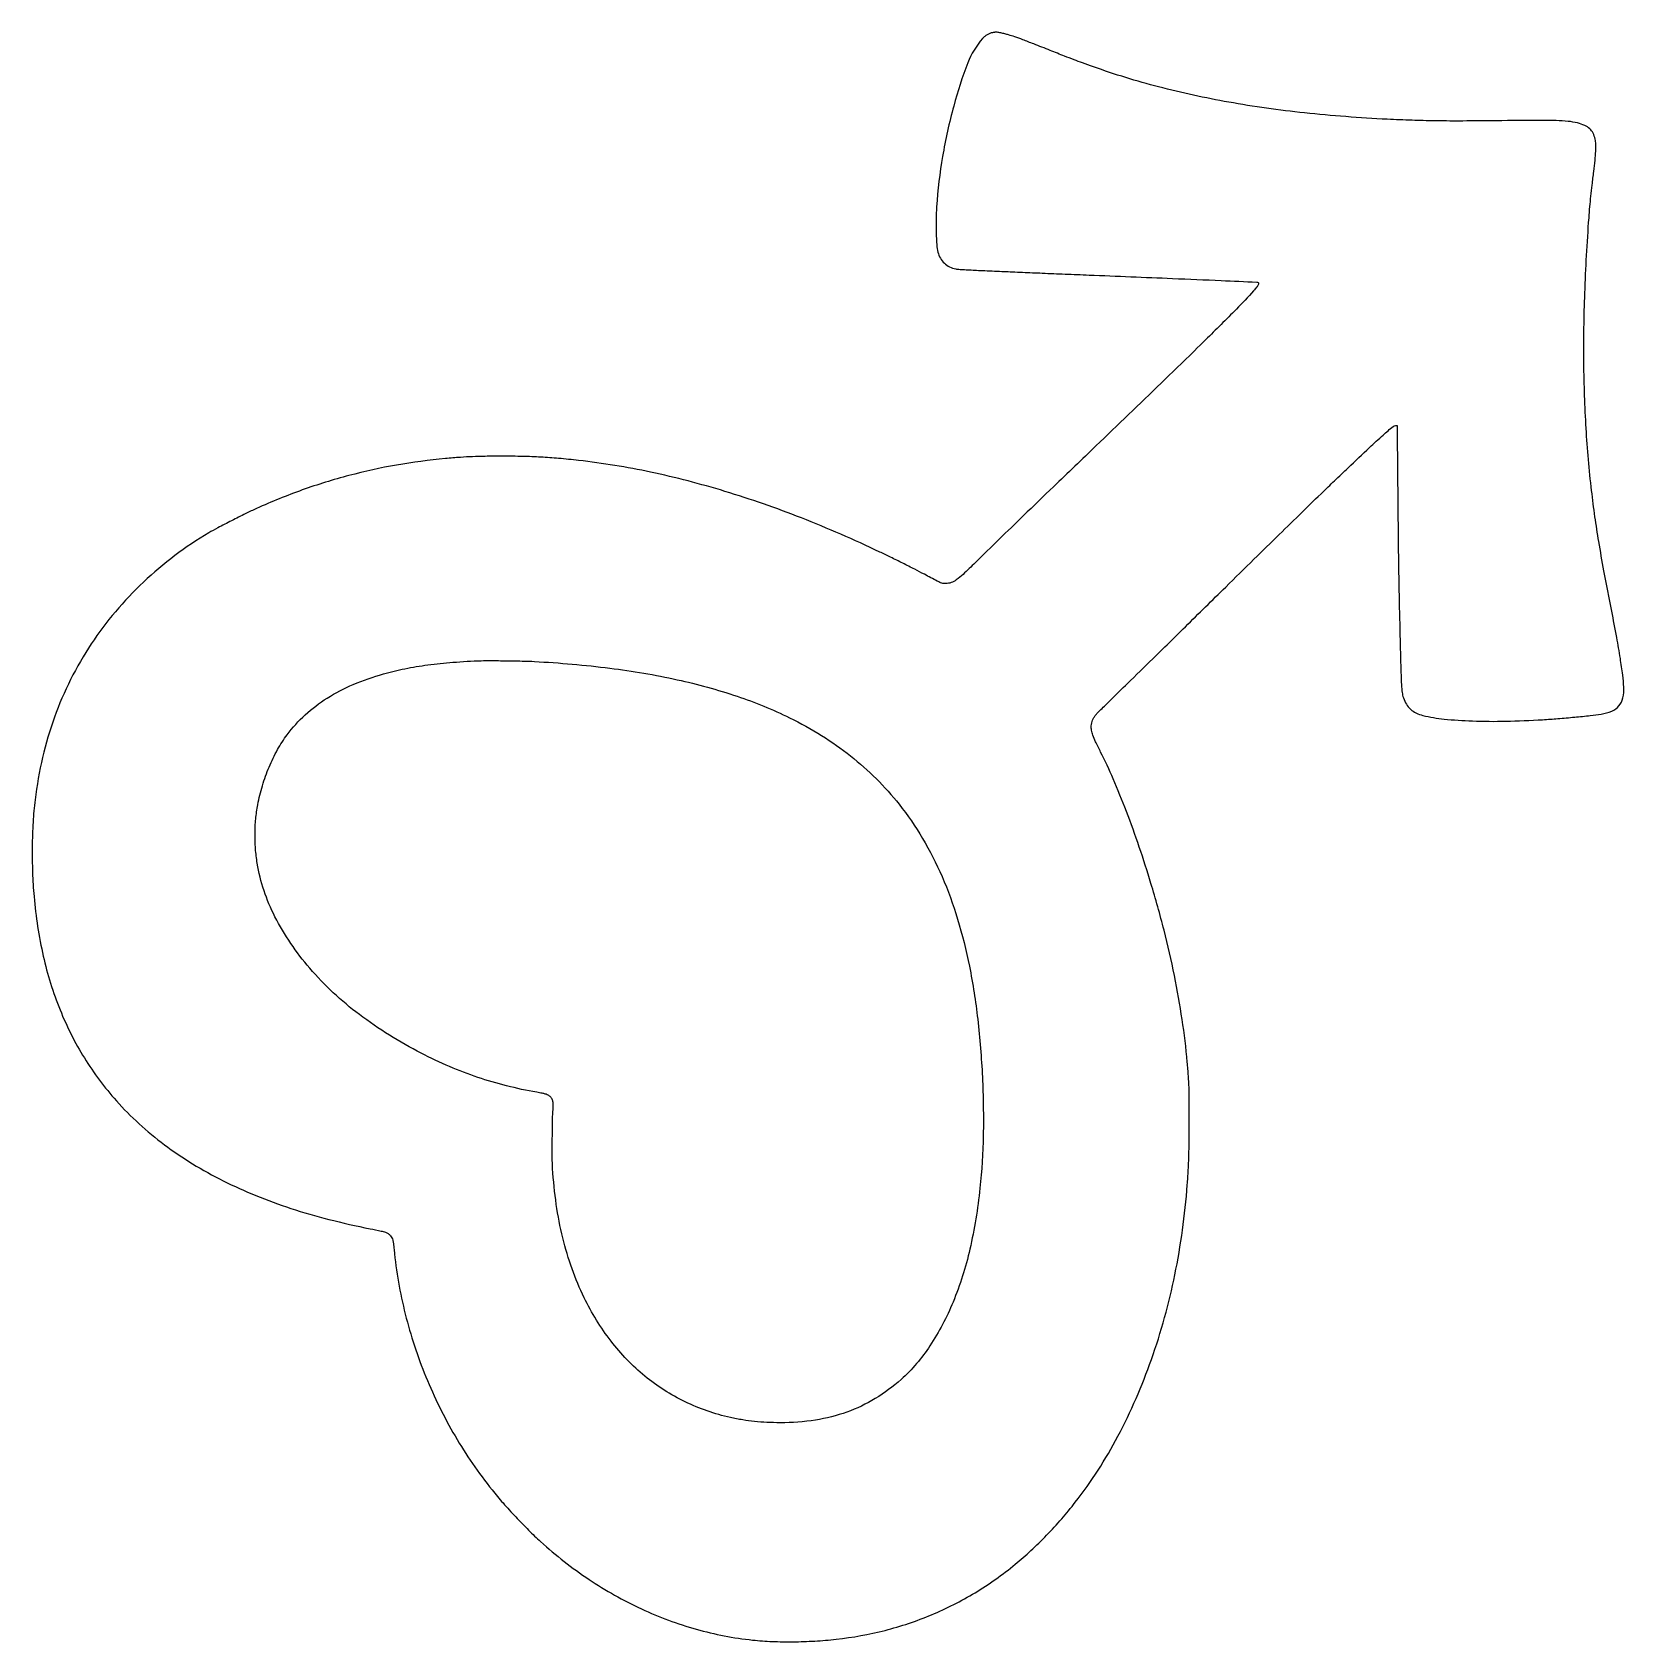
# Model space of a CAD drawing. Extents: x 450 to 3456, y 103 to 3142.
import ezdxf

# ---------------------------------------------------------------- set-up
doc = ezdxf.new("R2010")
doc.units = 0

msp = doc.modelspace()

# ---------------------------------------------------------------- linework, layer by layer
for points in [[(2263.801058, 3140.972583, 0.051321), (2258.821655, 3139.596801, 0.037415), (2253.639987, 3137.113436, 0.036889), (2248.796625, 3133.832108, 0.044982), (2244.825945, 3130.064923, 0.089425), (2216.870434, 3083.786925, 0.024559), (2190.309716, 3002.530926, 0.024407), (2169.245958, 2907.450525, 0.025788), (2158.023603, 2812.5, 0.012969), (2157.057618, 2788.450618, 0.010956), (2157.253719, 2762.988433, 0.010458), (2158.404955, 2740.223404, 0.043061), (2160.567883, 2726.605177, 0.071417), (2165.148404, 2715.339353, 0.071699), (2172.708628, 2705.834135, 0.071861), (2182.628341, 2698.867741, 0.072273), (2194.095079, 2695.010659, 0.027332), (2197.693746, 2694.556502, 0.001892), (2207.899805, 2693.87061, 0.002688), (2220.083283, 2693.163876, 0.002018), (2233.5, 2692.51224, 0.000007), (2248.943337, 2691.824854, 0.000004), (2267.353125, 2691.005859, 0.000004), (2285.715424, 2690.189295, 0.000007), (2301, 2689.509957, 0.000655), (2320.425333, 2688.672347, 0.000112), (2357.4125, 2687.134252, 0.000122), (2400.855311, 2685.348006, 0.000108), (2446, 2683.512603, -0.000164), (2603.566468, 2677.089195, -0.000741), (2695.445749, 2673.177109, -0.000093), (2762.640696, 2670.203694, -0.127983), (2765.075915, 2669.453082, -0.280084), (2765.99826, 2667.642029, -0.104562), (2765.16691, 2664.788465, -0.047112), (2762.314127, 2660.49078, -0.011213), (2756.759089, 2653.93017, -0.014044), (2724.076322, 2619.065078, -0.003088), (2665.922811, 2561.139924, -0.002364), (2582.299128, 2479.64181, -0.000786), (2459, 2360.98192, 0.000271), (2378.69167, 2283.854359, 0.000746), (2322.170523, 2229.350521, 0.000993), (2276.175458, 2184.687344, 0.001036), (2231, 2140.462431, -0.005685), (2207.944229, 2118.307818, -0.034524), (2195.130691, 2107.837959, -0.068795), (2185.375653, 2102.775702, -0.084768), (2175.290879, 2101.021962, -0.036627), (2169.84553, 2101.404712, -0.066357), (2165.555223, 2102.619453, -0.019138), (2159.248377, 2105.640421, -0.000654), (2135, 2118.458695, 0.003805), (2116.705867, 2127.982388, 0.002097), (2094.201184, 2139.36245, 0.002083), (2071.083721, 2150.810705, 0.003118), (2050.789033, 2160.599501, 0.017005), (1902.64937, 2224.839642, 0.020047), (1758.317154, 2275.097034, 0.021169), (1618.022416, 2311.317294, 0.024597), (1482, 2333.427673, 0.005764), (1444.08194, 2337.248577, 0.008468), (1410.668768, 2339.657267, 0.00834), (1376.812371, 2340.956246, 0.005355), (1337.5, 2341.387127, 0.003135), (1305.45468, 2341.19419, 0.007383), (1281.552407, 2340.54728, 0.007937), (1258.73429, 2339.229249, 0.004207), (1230.5, 2336.909248, 0.020696), (1138.3452, 2324.693808, 0.021228), (1048.303316, 2304.972272, 0.021223), (960.238445, 2277.681252, 0.020665), (874.001251, 2242.808775, 0.008085), (853.352258, 2233.042958, 0.003672), (826.641521, 2219.632874, 0.003569), (800.742401, 2206.157172, 0.010998), (783.5, 2196.537393, 0.028538), (719.505345, 2153.878793, 0.027873), (660.253492, 2103.896082, 0.027991), (607.16934, 2047.859924, 0.029395), (561.601176, 1987.116402, 0.029908), (522.708923, 1919.977041, 0.02985), (492.076869, 1848.63455, 0.029315), (469.704524, 1772.908816, 0.026681), (455.492799, 1692.671628, 0.016272), (451.743916, 1650.855631, 0.011544), (450.152963, 1603.783211, 0.011344), (450.731737, 1555.507964, 0.013464), (453.53858, 1510, 0.033203), (471.075015, 1397.701231, 0.040578), (502.722534, 1296.256736, 0.042556), (548.732965, 1205.357845, 0.043804), (609.084239, 1124.5, 0.025872), (651.852132, 1081.308332, 0.024113), (699.831805, 1041.678248, 0.023382), (752.908849, 1005.722806, 0.021088), (810.936228, 973.531939, 0.019625), (872.586173, 945.625072, 0.017534), (938.574046, 921.480868, 0.016482), (1010.094663, 900.703006, 0.013165), (1088.384801, 882.912477, -0.002945), (1108.927198, 878.684002, -0.031224), (1117.160216, 876.393701, -0.073237), (1122.187876, 873.776469, -0.05608), (1126.777267, 869.600898, -0.057088), (1129.360901, 865.876434, -0.06026), (1130.978958, 861.729993, -0.032505), (1132.152646, 855.516484, -0.00549), (1133.488652, 843.5, 0.036475), (1154.699217, 721.88017, 0.03548), (1193.48267, 603.465662, 0.035481), (1248.617256, 491.72738, 0.036482), (1318.547583, 390, 0.011221), (1339.228355, 365.327609, 0.008338), (1363.117255, 338.992463, 0.008388), (1387.627604, 313.724593, 0.012149), (1410.174435, 292.314554, 0.036343), (1501.6245, 220.959248, 0.038895), (1600.461827, 165.389571, 0.039891), (1704.264405, 126.945023, 0.042726), (1810.5, 106.56243, 0.015526), (1847.532406, 103.850239, 0.012878), (1887.051654, 103.205905, 0.01252), (1927.792457, 104.611669, 0.01244), (1968.5, 108.055917, 0.035225), (2060.695631, 124.804914, 0.036553), (2148.454897, 154.199697, 0.036685), (2230.708318, 195.941668, 0.036034), (2306.5, 249.478719, 0.015504), (2336.055759, 275.298402, 0.012964), (2365.820902, 304.448776, 0.012869), (2394.288727, 335.366308, 0.014543), (2419.950537, 366.5, 0.043839), (2500.422116, 491.318868, 0.03648), (2563.688239, 636.05128, 0.034726), (2607.89375, 795.937438, 0.031336), (2631.454558, 966, 0.004911), (2633.227153, 993.151878, 0.005967), (2634.334333, 1018.625047, 0.004951), (2634.961265, 1047.642225, 0.002108), (2635.252065, 1086.5, 0.00216), (2635.211982, 1124.544534, 0.007207), (2634.717812, 1149.514421, 0.00905), (2633.575642, 1171.33237, 0.005247), (2631.45415, 1197.5, 0.014467), (2621.732248, 1277.909046, 0.012815), (2607.05803, 1360.961247, 0.012295), (2587.442097, 1446.628266, 0.010855), (2562.882838, 1534.888217, 0.009024), (2540.823864, 1603.48012, 0.00917), (2516.415024, 1670.86308, 0.009686), (2491.461585, 1732.399003, 0.016195), (2467.824505, 1783, -0.006302), (2458.243585, 1802.495079, -0.025117), (2453.131914, 1814.791893, -0.0411), (2450.681247, 1823.945845, -0.0613), (2450.209806, 1832.210449, -0.037349), (2451.004727, 1837.846082, -0.042475), (2452.614048, 1843.054302, -0.041134), (2455.13281, 1848.052236, -0.031518), (2458.649055, 1853.061329, -0.025857), (2460.741032, 1855.414221, -0.001187), (2468.300035, 1863.042439, -0.001973), (2477.332326, 1872.042958, -0.001413), (2487.5, 1882.038561, 0.000383), (2518.275949, 1912.169225, 0.000108), (2566.231783, 1959.211795, 0.000093), (2627.778011, 2019.634359, 0.000049), (2704.00684, 2094.513889, -0.000223), (2757.366638, 2146.892666, -0.000314), (2805.01572, 2193.565249, -0.000347), (2848.441114, 2235.988286, -0.000428), (2889, 2275.48826, -0.001261), (2897.341005, 2283.556775, -0.000447), (2909.31875, 2295.064289, -0.000443), (2922.496052, 2307.679234, -0.000522), (2935, 2319.603391, -0.001804), (2975.385089, 2357.758772, -0.006662), (3001.295925, 2381.421748, -0.004432), (3019.887251, 2397.658599, -0.179139), (3024.861915, 2399.5), (3027.5, 2399.5), (3027.712047, 2385, -0.001211), (3027.834827, 2374.937254, -0.000053), (3028.173233, 2339.95, -0.00009), (3028.562701, 2298.451168, -0.000064), (3028.984271, 2252, 0.000496), (3029.756976, 2174.259315, 0.00146), (3030.498004, 2120.769866, 0.001402), (3031.567914, 2066.128046, 0.000428), (3033.488445, 1983.5, 0.001129), (3034.802439, 1933.651883, 0.008148), (3035.880734, 1909.656665, 0.016709), (3037.25581, 1895.167286, 0.048998), (3039.499613, 1885.406416, 0.054348), (3045.188971, 1873.081138, 0.074176), (3052.956812, 1863.652708, 0.072786), (3063.260514, 1856.779602, 0.050113), (3076.5, 1852.054409, 0.036133), (3116.24047, 1845.215023, 0.015667), (3169.792838, 1841.628936, 0.013993), (3232.825993, 1841.153221, 0.010348), (3302.5, 1844.020779, 0.004678), (3331.217808, 1846.068506, 0.003447), (3362.982142, 1848.852911, 0.003424), (3392.479732, 1851.847604, 0.009609), (3413.070272, 1854.481815, 0.064426), (3433.074387, 1860.128839, 0.118362), (3446.580901, 1870.173182, 0.119884), (3453.94949, 1885.154656, 0.067117), (3455.671555, 1905.5, 0.019238), (3453.653367, 1928.35825, 0.007602), (3449.194371, 1959.606803, 0.006162), (3442.423473, 1999.225535, 0.003112), (3432.963643, 2049, -0.001993), (3418.320773, 2125.116901, -0.005156), (3408.545032, 2180.164669, -0.006516), (3401.319121, 2227.207463, -0.005723), (3394.978254, 2276.5, -0.014301), (3384.625789, 2393.987014, -0.012415), (3380.366019, 2517.55561, -0.011613), (3382.157398, 2649.322597, -0.009209), (3390.018735, 2791.5, -0.003346), (3391.719455, 2812.62173, -0.004109), (3393.601383, 2832.318373, -0.003738), (3395.952801, 2853.424804, -0.002107), (3399.10516, 2879, 0.007349), (3401.494681, 2900.216128, 0.014045), (3402.683203, 2917.322315, 0.017069), (3402.779132, 2930.751736, 0.048148), (3401.62689, 2940.05591, 0.06057), (3397.602583, 2951.417, 0.091639), (3391.319623, 2959.782298, 0.082735), (3381.950121, 2965.904129, 0.041329), (3368.519099, 2970.520228, 0.038359), (3350.95056, 2973.567644, 0.017563), (3327.713038, 2974.962313, 0.007824), (3289.231315, 2975.315423, 0.000932), (3204, 2974.604954, -0.002), (3144.208012, 2974.234315, -0.004311), (3098.1649, 2974.530128, -0.004898), (3055.998373, 2975.577886, -0.003536), (3009, 2977.539358, -0.014063), (2852.794723, 2989.576441, -0.017867), (2709.607604, 3009.866147, -0.019159), (2577.342286, 3038.723069, -0.022134), (2454, 3076.523848, -0.001814), (2433.695037, 3083.827121, -0.003554), (2417.588619, 3089.816329, -0.002935), (2399.711338, 3096.729412, -0.000875), (2372.5, 3107.490961, 0.001227), (2341.441906, 3119.748542, 0.003894), (2320.584815, 3127.734264, 0.005704), (2305.48711, 3133.184945, 0.013182), (2294, 3136.848055, 0.01045), (2286.722003, 3138.795328, 0.009542), (2279.145612, 3140.501089, 0.007298), (2272.401091, 3141.78261, 0.070818), (2269.5, 3141.874827, 0.010729), (2268.874985, 3141.792427, 0.001119), (2267.413436, 3141.564391, 0.001389), (2265.673581, 3141.283985, 0.001112)], [(1398.5, 1953.969555, -0.017315), (1541.158595, 1941.353857, -0.023634), (1668.337302, 1919.511166, -0.026175), (1781.158852, 1888.325047, -0.033845), (1880.5, 1847.52652, -0.024925), (1940.955928, 1813.932456, -0.027803), (1995.511469, 1775.589241, -0.028517), (2044.2375, 1732.400157, -0.029303), (2087.263643, 1684.317778, -0.034498), (2131.504834, 1619.982574, -0.031069), (2168.221214, 1547.935969, -0.029235), (2197.61456, 1467.597815, -0.023583), (2219.92309, 1378.42201, -0.02105), (2235.624376, 1278.512921, -0.01652), (2244.470746, 1169.196706, -0.016545), (2246.071273, 1059.760503, -0.021382), (2239.925546, 959.5, -0.030173), (2220.830433, 844.331191, -0.041711), (2189.088277, 744.554765, -0.04717), (2145.516825, 662.004326, -0.064978), (2090.936072, 598.464332, -0.046897), (2042.2071, 562.364696, -0.049957), (1988.595209, 536.859617, -0.04805), (1929.137523, 521.792039, -0.038069), (1863, 516.751612, -0.011029), (1837.356026, 517.318279, -0.014998), (1814.277159, 519.032581, -0.015475), (1791.926436, 522.070318, -0.013068), (1768.5, 526.628348, -0.058102), (1683.044678, 556.317392, -0.059071), (1607.229917, 604.747127, -0.057488), (1543.160518, 670.888433, -0.050149), (1492.400039, 752.864726, -0.028425), (1469.614228, 807.154997, -0.025279), (1452.104781, 865.831454, -0.02403), (1439.877018, 928.936544, -0.020378), (1432.92091, 996.5, -0.014481), (1432.234054, 1017.378649, -0.003109), (1432.317082, 1053.603029, -0.002897), (1432.834034, 1089.741499, -0.017918), (1433.872169, 1108.283299, 0.02718), (1434.231627, 1117.8857, 0.073103), (1433.126298, 1124.611943, 0.091415), (1430.331789, 1129.836714, 0.061509), (1425.482407, 1134.581217, 0.067404), (1422.85656, 1136.074228, 0.031031), (1419.115805, 1137.315333, 0.017291), (1413.269635, 1138.645578, 0.003501), (1402.802132, 1140.573627, -0.01812), (1346.009667, 1152.760896, -0.019614), (1291.751535, 1168.766109, -0.019426), (1238.444326, 1189.13092, -0.017084), (1184.5, 1214.390482, -0.043428), (1067.901278, 1287.312611, -0.053367), (974.221047, 1374.993076, -0.058829), (908.599888, 1472.091601, -0.078368), (875.118158, 1573, -0.022225), (871.822228, 1600.446574, -0.0209), (870.883413, 1628.64809, -0.021024), (872.300366, 1656.650501, -0.02325), (876.059196, 1683.5, -0.027185), (884.842539, 1719.401092, -0.025976), (897.577405, 1754.70026, -0.026686), (913.457345, 1787.445763, -0.033889), (931.659836, 1815.679395, -0.048257), (965.623868, 1853.113182, -0.043624), (1007.239315, 1884.770823, -0.040686), (1056.556321, 1910.559101, -0.031992), (1113.5, 1930.479295, -0.018589), (1153.943767, 1940.178777, -0.015979), (1197.086918, 1947.418201, -0.014526), (1244.533139, 1952.430268, -0.01029), (1298, 1955.406982, -0.010634), (1314.505825, 1955.634273, -0.001701), (1346.769371, 1955.2826, -0.001866), (1379.161852, 1954.69839, -0.007953)]]:
    msp.add_lwpolyline(points, format="xyb", close=True)

doc.saveas('drawing.dxf')
